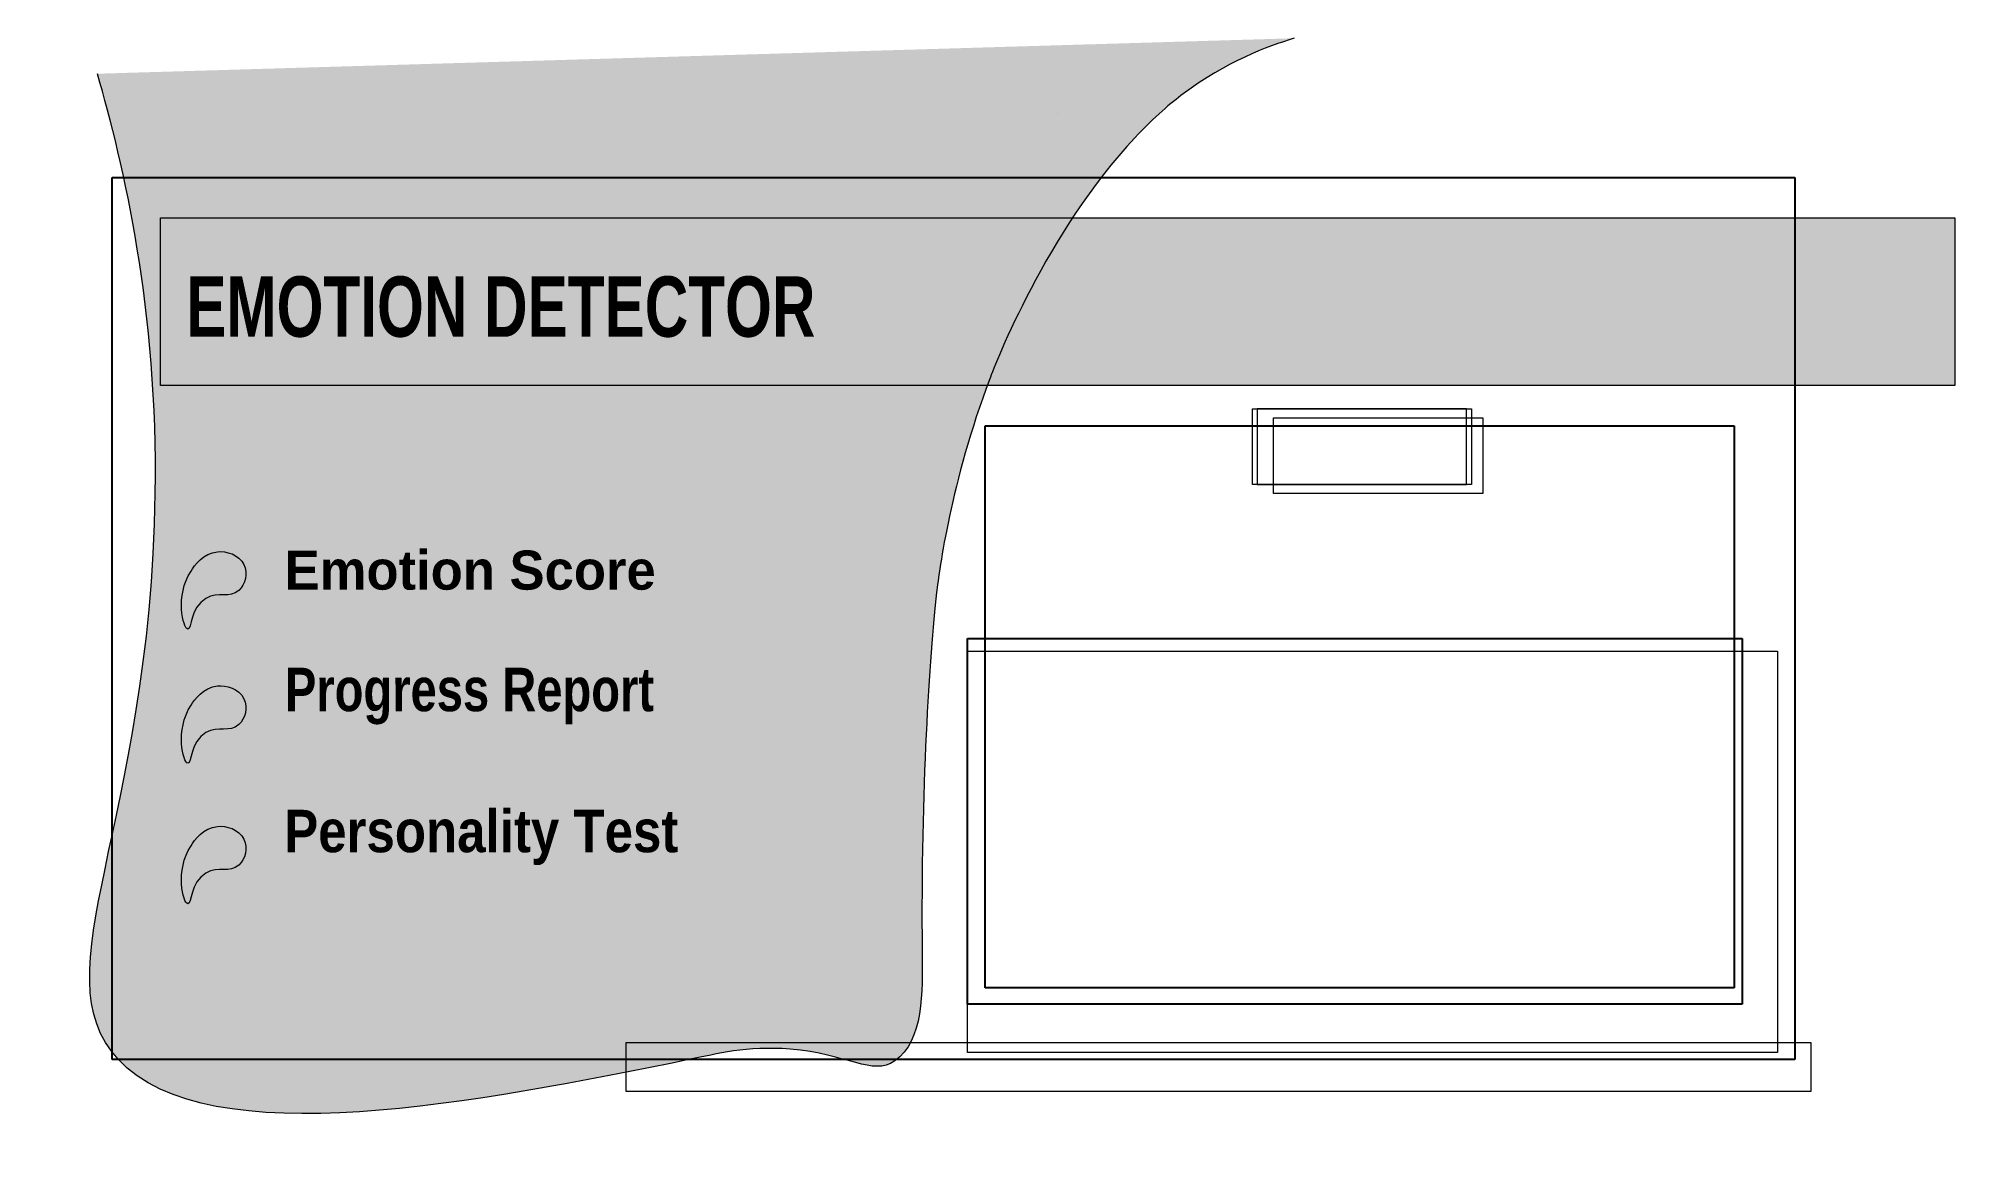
# Model space of a CAD drawing. Header units: inches. Extents: x 70 to 1260, y 56 to 750.
import ezdxf

# ---------------------------------------------------------------- set-up
doc = ezdxf.new("R2010")
doc.units = ezdxf.units.IN
doc.header["$MEASUREMENT"] = 0
doc.layers.add('Layer 1', color=7, linetype='Continuous')
picture_1 = doc.add_image_def('image1.png', size_in_pixel=(994, 655))
picture_2 = doc.add_image_def('image2.png', size_in_pixel=(1393, 730))
picture_3 = doc.add_image_def('image3.png', size_in_pixel=(510, 240))

msp = doc.modelspace()

# ---------------------------------------------------------------- hatches: boundary and pattern name
at = {"layer": 'Layer 1', "true_color": 0xf4b315}
h = msp.add_hatch(color=40, dxfattribs=at)
h.dxf.hatch_style = 2
edge = h.paths.add_edge_path()
edge.add_spline(control_points=[(850, 750.5), (833.2, 745.5), (807.6, 735.9), (781, 716), (773.6, 710.5), (763.5, 702.1), (751, 688.8), (696, 630.1), (664.2, 547.9), (660.9, 539.2), (636.5, 474.5), (629.6, 420.7), (627.9, 406.4), (623.4, 367.4), (618, 284.6), (618.9, 183.6), (619.2, 158.6), (619.8, 128.1), (601.9, 115.7), (588.2, 106.1), (572.6, 120.1), (536.9, 123), (509.8, 125.2), (491.2, 120), (474.9, 116.7), (344.6, 90.4), (176, 56.3), (119.8, 116.7), (70.2, 170.1), (139.8, 261.7), (142.8, 468.1), (144.5, 581), (123.3, 672.4), (106.8, 728.5)], knot_values=[0, 0, 0, 0, 1, 1, 1, 2, 2, 2, 3, 3, 3, 4, 4, 4, 5, 5, 5, 6, 6, 6, 7, 7, 7, 8, 8, 8, 9, 9, 9, 10, 10, 10, 11, 11, 11, 11], degree=3, periodic=0)
edge.add_line((106.8, 728.5), (850, 750.5))
at = {"layer": 'Layer 1', "true_color": 0xf7c311}
h = msp.add_hatch(color=40, dxfattribs=at)
h.dxf.hatch_style = 2
h.paths.add_polyline_path([(1260, 535), (146, 535), (146, 639), (1260, 639)])

# ---------------------------------------------------------------- linework, layer by layer
at = {"layer": 'Layer 1', "lineweight": 0}
for points in [[(703, 704), (703, 704)], [(1260, 535), (146, 535), (146, 639), (1260, 639), (1260, 535)], [(960, 473.5), (824, 473.5), (824, 520.5), (960, 520.5), (960, 473.5)], [(827, 473.5), (957, 473.5), (957, 520.5), (827, 520.5), (827, 473.5)], [(967, 468), (837, 468), (837, 515), (967, 515), (967, 468)], [(1150, 121), (647, 121), (647, 370), (1150, 370), (1150, 121)], [(435, 97), (1171, 97), (1171, 127), (435, 127), (435, 97)]]:
    msp.add_lwpolyline(points, dxfattribs=at)
for points, knots in [([(850, 750.5), (833.2, 745.5), (807.6, 735.9), (781, 716), (773.6, 710.5), (763.5, 702.1), (751, 688.8), (696, 630.1), (664.2, 547.9), (660.9, 539.2), (636.5, 474.5), (629.6, 420.7), (627.9, 406.4), (623.4, 367.4), (618, 284.6), (618.9, 183.6), (619.2, 158.6), (619.8, 128.1), (601.9, 115.7), (588.2, 106.1), (572.6, 120.1), (536.9, 123), (509.8, 125.2), (491.2, 120), (474.9, 116.7), (344.6, 90.4), (176, 56.3), (119.8, 116.7), (70.2, 170.1), (139.8, 261.7), (142.8, 468.1), (144.5, 581), (123.3, 672.4), (106.8, 728.5)], [0, 0, 0, 0, 1, 1, 1, 2, 2, 2, 3, 3, 3, 4, 4, 4, 5, 5, 5, 6, 6, 6, 7, 7, 7, 8, 8, 8, 9, 9, 9, 10, 10, 10, 11, 11, 11, 11]), ([(163, 383.8), (165.4, 383.6), (164.4, 397.1), (174.2, 402.8), (182, 407.4), (188.9, 402.5), (194.7, 407.8), (198.7, 411.5), (200.3, 418.4), (197.8, 423.8), (194.7, 430.3), (186.7, 432.3), (181.4, 431.8), (172.4, 431), (167.2, 423.1), (165, 419.8), (154.9, 404.4), (160, 384.1), (163, 383.8)], [0, 0, 0, 0, 1, 1, 1, 2, 2, 2, 3, 3, 3, 4, 4, 4, 5, 5, 5, 6, 6, 6, 6]), ([(163, 300.5), (165.4, 300.3), (164.4, 313.7), (174.2, 319.5), (182, 324.1), (188.9, 319.2), (194.7, 324.5), (198.7, 328.2), (200.3, 335), (197.8, 340.5), (194.7, 347), (186.7, 348.9), (181.4, 348.5), (172.4, 347.7), (167.2, 339.8), (165, 336.5), (154.9, 321.1), (160, 300.7), (163, 300.5)], [0, 0, 0, 0, 1, 1, 1, 2, 2, 2, 3, 3, 3, 4, 4, 4, 5, 5, 5, 6, 6, 6, 6]), ([(163, 213.3), (165.4, 213), (164.4, 226.5), (174.2, 232.3), (182, 236.9), (188.9, 232), (194.7, 237.3), (198.7, 240.9), (200.3, 247.8), (197.8, 253.3), (194.7, 259.8), (186.7, 261.7), (181.4, 261.3), (172.4, 260.5), (167.2, 252.6), (165, 249.3), (154.9, 233.9), (160, 213.5), (163, 213.3)], [0, 0, 0, 0, 1, 1, 1, 2, 2, 2, 3, 3, 3, 4, 4, 4, 5, 5, 5, 6, 6, 6, 6])]:
    msp.add_open_spline(points, degree=3, knots=knots, dxfattribs=at)

# ---------------------------------------------------------------- texts
at = {"layer": 'Layer 1', "color": 18, "true_color": 0x000000, "attachment_point": 7}
for s, insert, char_height in [('\\fComic Sans MS|b1|i0|c0|p34;\\W0.7467;EMOTION DETECTOR', (162, 564.7), 37.456), ('\\fComic Sans MS|b1|i0|c0|p34;\\W1.00602; Emotion Score', (214, 407.9), 24.271), ('\\fComic Sans MS|b1|i0|c0|p34;\\W0.81122;  Progress Report', (207, 324.5), 26.965), ('\\fComic Sans MS|b1|i0|c0|p34;\\W0.89937; Personality Test', (214, 237.3), 26.342)]:
    msp.add_mtext(s, dxfattribs=dict(at, insert=insert, char_height=char_height))

# ---------------------------------------------------------------- pictures from other files: only their frames are drawn
at = {"layer": 'Layer 1'}
image = msp.add_image(picture_2, insert=(116, 116.5), size_in_units=(1044.8, 547.5), dxfattribs=at)
image = msp.add_image(picture_1, insert=(658, 161), size_in_units=(465, 349), dxfattribs=at)
image = msp.add_image(picture_3, insert=(647, 151), size_in_units=(481, 227), dxfattribs=at)

doc.saveas('drawing.dxf')
